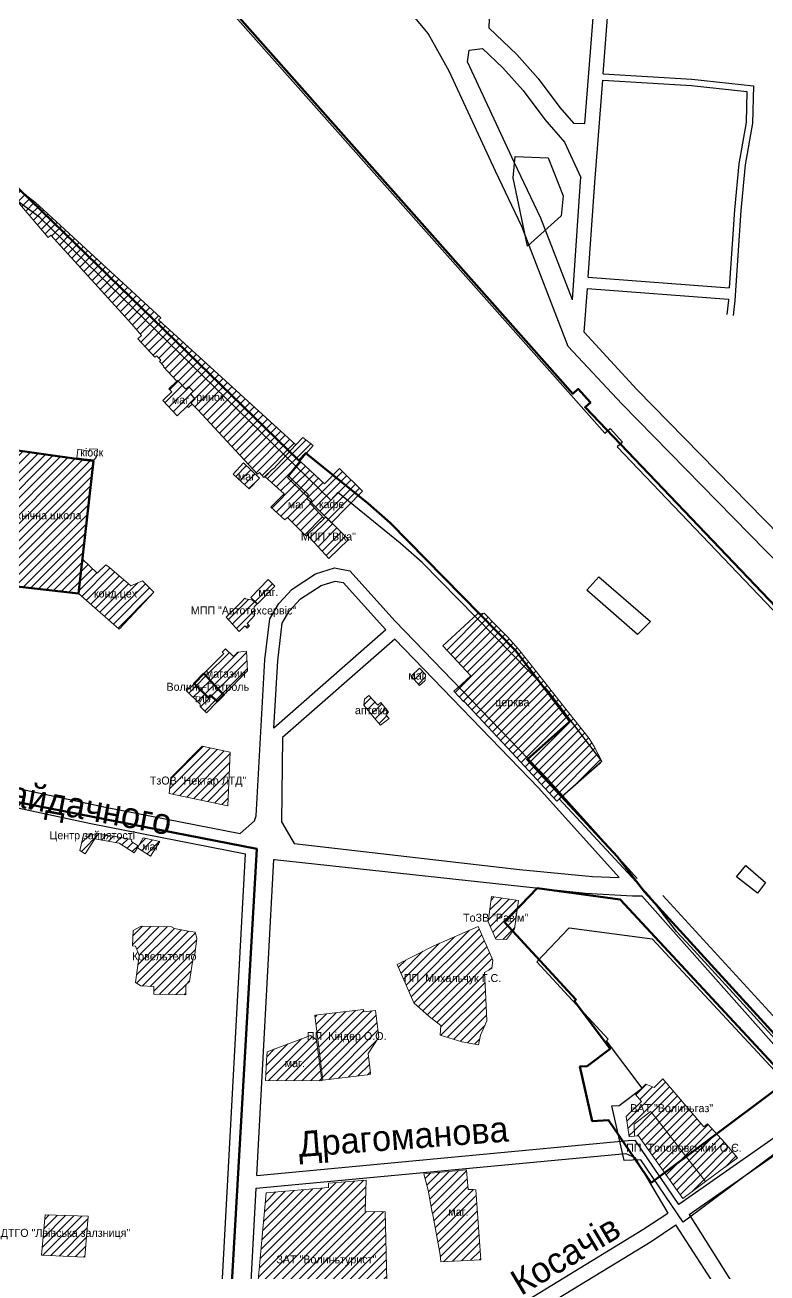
# Model space of a CAD drawing. Header units: millimetres. Extents: x 1378883 to 1389513, y 5662980 to 5673292.
# Drawn here: x 1384548 to 1385012, y 5667813 to 5668592 of the extents above; entities that cross this region are included whole.
import ezdxf
from ezdxf.enums import TextEntityAlignment as Align

# ---------------------------------------------------------------- set-up
doc = ezdxf.new("R2010")
doc.units = ezdxf.units.MM
doc.layers.add('_5Інше', color=252, linetype='Continuous', lineweight=25)
for name, color, linetype in [('вулиці', 7, 'Continuous'), ('ВулНазва', 7, 'Continuous'), ('КартаСкан', 252, 'Continuous'), ('район', 6, 'Continuous')]:
    doc.layers.add(name, color=color, linetype=linetype)
picture_1 = doc.add_image_def('image1.tif', size_in_pixel=(29607, 29619))
pattern_1 = [(45, (2.4066, 2.8008), (-2.6516504294, 2.6516504294), [])]

# ---------------------------------------------------------------- blocks, each defined once
blk = doc.blocks.new('ЛвЗд')
at = {"layer": '_5Інше', "color": 204, "linetype": 'Continuous'}
for points in [[(47723.211, 26396.857), (47977.079, 26107.139)], [(47624.72, 26243.919), (47513.153, 26326.874)], [(47920.638, 26266.963), (47922.009, 26280.367)], [(47922.009, 26280.367), (47942.671, 26279.36)], [(47942.671, 26279.36), (47951.894, 26255.607)], [(47929.485, 26224.367), (47920.638, 26266.963)], [(47951.894, 26255.607), (47950.462, 26243.084)], [(47805.651, 26066.481), (47624.72, 26243.919)], [(47929.485, 26224.367), (47950.462, 26243.084)], [(47977.079, 26107.139), (47980.455, 26110.157)], [(47980.455, 26110.157), (47988.05, 26101.638)], [(47988.05, 26101.638), (47984.657, 26098.665)], [(47984.657, 26098.665), (48103.333, 25973.135)], [(47810.065, 26071.1), (47805.651, 26066.481)], [(47848.732, 26039.341), (47810.065, 26071.1)], [(47862.416, 26027.223), (47848.732, 26039.341)], [(47940.318, 25947.027), (47862.416, 26027.223)], [(47965.281, 26009.154), (47972.731, 26017.561)], [(47972.731, 26017.561), (48004.843, 25989.514)], [(47996.712, 25981.399), (47965.281, 26009.154)], [(48004.843, 25989.514), (47996.712, 25981.399)], [(47974.058, 25902.431), (47940.318, 25947.027)], [(47947.158, 25878.927), (47974.058, 25902.431)], [(48003.117, 25818.085), (47947.158, 25878.927)], [(48057.653, 25829.754), (48063.573, 25836.742)], [(48063.573, 25836.742), (48075.79, 25825.909)], [(48070.837, 25819.377), (48057.653, 25829.754)], [(48075.79, 25825.909), (48070.837, 25819.377)], [(48020.106, 25795.81), (48003.117, 25818.085)], [(47932.523, 25777.357), (47952.968, 25798.506)], [(47952.968, 25798.506), (48004.867, 25791.225)], [(48028.653, 25786.214), (48020.106, 25795.81)], [(48004.867, 25791.225), (48105.291, 25681.834)], [(48144.53, 25658.031), (48028.653, 25786.214)], [(47976.808, 25728.749), (47932.523, 25777.357)], [(47975.865, 25727.78), (47976.808, 25728.749)], [(47998, 25698), (47975.865, 25727.78)], [(47983.539, 25687.267), (47998, 25698)], [(47979.021, 25687.082), (47983.539, 25687.267)], [(47986.524, 25652.809), (47979.021, 25687.082)], [(48101.48, 25671.97), (48023.101, 25614.147)], [(47996.795, 25653.33), (47986.524, 25652.809)], [(48023.101, 25614.147), (47996.795, 25653.33)]]:
    blk.add_lwpolyline(points, dxfattribs=at)

msp = doc.modelspace()

# ---------------------------------------------------------------- hatches: boundary and pattern name
at = {"layer": 'вулиці', "lineweight": -2}
h = msp.add_hatch(dxfattribs=at)
h.set_pattern_fill('ANSI31', color=2, scale=30, style=0)
h.set_pattern_definition(pattern_1)
h.paths.add_polyline_path([(1384679.89, 5668326.5), (1384685.66, 5668320.09), (1384693.54, 5668311.56), (1384694.8, 5668312.7), (1384697.59, 5668309.64), (1384703.24, 5668314.92), (1384703.44, 5668314.75), (1384717.62, 5668329.95), (1384631.81, 5668408.01), (1384633.28, 5668409.29), (1384554.93, 5668481.41), (1384482.35, 5668536.86), (1384477.34, 5668528.95), (1384472.08, 5668520.12), (1384465, 5668524.34), (1384461.18, 5668518.92), (1384508.6, 5668486.75), (1384513.3, 5668483.77), (1384515.86, 5668482), (1384520.19, 5668487.95), (1384522.35, 5668485.23), (1384529.61, 5668492.67), (1384535.2, 5668487.12), (1384535.91, 5668487.69), (1384538.39, 5668484.83), (1384539.28, 5668485.57), (1384541.83, 5668482.53), (1384542.62, 5668483.2), (1384562.79, 5668459.46), (1384564.46, 5668460.88), (1384615.17, 5668405.23), (1384621.01, 5668398.3), (1384619.17, 5668396.62), (1384618.77, 5668396.27), (1384629.38, 5668384.68), (1384630.43, 5668385.65), (1384633.14, 5668382.78), (1384632.35, 5668382.05), (1384635.15, 5668379.08), (1384634.8, 5668378.75), (1384643.11, 5668369.67), (1384643.69, 5668370.22), (1384648.84, 5668364.77), (1384650.65, 5668366.47), (1384653.44, 5668363.37), (1384651.68, 5668361.72), (1384654.57, 5668358.64), (1384652.05, 5668356.27), (1384652.82, 5668355.47), (1384656.24, 5668351.73)])
h = msp.add_hatch(dxfattribs=at)
h.set_pattern_fill('ANSI31', color=2, scale=30, style=0)
h.set_pattern_definition(pattern_1)
h.paths.add_polyline_path([(1384640.1, 5668362.99), (1384635.45, 5668358.61), (1384634.36, 5668357.58), (1384643.31, 5668348.05), (1384649.65, 5668354.02), (1384650.41, 5668353.2), (1384651.17, 5668353.98), (1384652.77, 5668355.43), (1384652.01, 5668356.24), (1384654.52, 5668358.6), (1384651.63, 5668361.68), (1384653.4, 5668363.34), (1384650.61, 5668366.43), (1384648.8, 5668364.72), (1384643.65, 5668370.18), (1384642.72, 5668369.31), (1384638.19, 5668365.04)])
h.paths.add_polyline_path([(1384638.37, 5668355.49), (1384652.53, 5668355.49), (1384652.53, 5668360.49), (1384638.37, 5668360.49)], flags=24)
h = msp.add_hatch(dxfattribs=at)
h.set_pattern_fill('ANSI31', color=5, scale=30, style=0)
h.set_pattern_definition(pattern_1)
h.paths.add_polyline_path([(1384503.79, 5668332.07), (1384500.9, 5668317.93), (1384497.42, 5668290.55), (1384493.98, 5668265.63), (1384492.52, 5668253.35), (1384516.2, 5668250.39), (1384515.56, 5668244.68), (1384580.05, 5668237.37), (1384581.95, 5668239.16), (1384584.76, 5668264), (1384584.77, 5668263.99), (1384591.09, 5668319.79)])
h.paths.add_polyline_path([(1384479.67, 5668282.27), (1384602.17, 5668282.27), (1384602.17, 5668289.77), (1384479.67, 5668289.77)], flags=9)
h.paths.add_polyline_path([(1384487.12, 5668190.73), (1384509.69, 5668349.13), (1384485.93, 5668352.51), (1384463.36, 5668194.11)], flags=9)
h = msp.add_hatch(dxfattribs=at)
h.set_pattern_fill('ANSI31', color=2, scale=30, style=0)
h.set_pattern_definition(pattern_1)
h.paths.add_polyline_path([(1384715.21, 5668306.63), (1384712.43, 5668309.49), (1384713.2, 5668310.43), (1384712.72, 5668310.92), (1384717.55, 5668316.79), (1384711.14, 5668323), (1384703.44, 5668314.75), (1384703.24, 5668314.92), (1384698.29, 5668309.93), (1384710.2, 5668299.33), (1384701.99, 5668290.98), (1384710.6, 5668283.08), (1384712.43, 5668284.61), (1384723.86, 5668273.06), (1384724.57, 5668273.76), (1384735.27, 5668283.93), (1384727.42, 5668292.49), (1384726.28, 5668293.83), (1384726.7, 5668294.25), (1384724.38, 5668296.55), (1384725.09, 5668297.24)])
h.paths.add_polyline_path([(1384720.91, 5668320.87), (1384722.86, 5668323.07), (1384728.44, 5668329.55), (1384721.83, 5668334.46), (1384717.62, 5668329.95), (1384711.14, 5668323), (1384717.55, 5668316.79)])
h.paths.add_polyline_path([(1384710.8, 5668290.19), (1384724.97, 5668290.19), (1384724.97, 5668295.19), (1384710.8, 5668295.19)], flags=24)
h.paths.add_polyline_path([(1384714.58, 5668269.05), (1384761.25, 5668269.05), (1384761.25, 5668276.55), (1384714.58, 5668276.55)], flags=9)
h = msp.add_hatch(dxfattribs=at)
h.set_pattern_fill('ANSI31', color=2, scale=30, style=0)
h.set_pattern_definition(pattern_1)
h.paths.add_polyline_path([(1384678.49, 5668311.62), (1384688.37, 5668302.48), (1384694.75, 5668309.16), (1384684.82, 5668318.81)])
h.paths.add_polyline_path([(1384679.63, 5668307.67), (1384693.8, 5668307.67), (1384693.8, 5668312.67), (1384679.63, 5668312.67)], flags=25)
h = msp.add_hatch(dxfattribs=at)
h.set_pattern_fill('ANSI31', color=2, scale=30, style=0)
h.set_pattern_definition(pattern_1)
h.paths.add_polyline_path([(1384718.05, 5668316.31), (1384712.43, 5668309.49), (1384715.21, 5668306.63), (1384725.09, 5668297.24), (1384724.38, 5668296.55), (1384727.27, 5668293.68), (1384739.92, 5668281.3), (1384751.97, 5668293.6), (1384743.9, 5668300.15), (1384739.51, 5668295.51)])
h.paths.add_polyline_path([(1384743.9, 5668300.15), (1384751.97, 5668293.6), (1384759.29, 5668301.07), (1384744.82, 5668315.24), (1384735.44, 5668305.66), (1384720.62, 5668319.44), (1384718.05, 5668316.31), (1384739.51, 5668295.51)])
h.paths.add_polyline_path([(1384729.91, 5668289.82), (1384749.91, 5668289.82), (1384749.91, 5668294.82), (1384729.91, 5668294.82)], flags=25)
h = msp.add_hatch(dxfattribs=at)
h.set_pattern_fill('ANSI31', color=2, scale=30, style=0)
h.set_pattern_definition(pattern_1)
h.paths.add_polyline_path([(1384724.57, 5668273.76), (1384738.11, 5668259.04), (1384750.56, 5668270.88), (1384739.99, 5668281.37), (1384739.92, 5668281.3), (1384736.27, 5668284.88)])
h.paths.add_polyline_path([(1384714.58, 5668269.05), (1384761.25, 5668269.05), (1384761.25, 5668276.55), (1384714.58, 5668276.55)], flags=9)
h = msp.add_hatch(dxfattribs=at)
h.set_pattern_fill('ANSI31', color=2, scale=30, style=0)
h.set_pattern_definition(pattern_1)
h.paths.add_polyline_path([(1384628.85, 5668238), (1384621.7, 5668244.97), (1384614.39, 5668242), (1384601.16, 5668253.44), (1384598.78, 5668254.97), (1384593.34, 5668249.86), (1384584.15, 5668258.63), (1384581.73, 5668237.18), (1384607.14, 5668214.93), (1384610.46, 5668218.45)])
h.paths.add_polyline_path([(1384586.32, 5668233.26), (1384623.4, 5668233.26), (1384623.4, 5668239.51), (1384586.32, 5668239.51)], flags=24)
h = msp.add_hatch(dxfattribs=at)
h.set_pattern_fill('ANSI31', color=2, scale=30, style=0)
h.set_pattern_definition(pattern_1)
h.paths.add_polyline_path([(1384689.44, 5668234.72), (1384693.64, 5668230.63), (1384704.45, 5668241.74), (1384700.26, 5668245.83)])
h.paths.add_polyline_path([(1384692.47, 5668235.5), (1384708.3, 5668235.5), (1384708.3, 5668240.5), (1384692.47, 5668240.5)], flags=9)
h = msp.add_hatch(dxfattribs=at)
h.set_pattern_fill('ANSI31', color=2, scale=30, style=0)
h.set_pattern_definition(pattern_1)
h.paths.add_polyline_path([(1384683.71, 5668232.18), (1384674.04, 5668222.43), (1384682.15, 5668213.35), (1384685.68, 5668216.92), (1384687.11, 5668215.52), (1384688.51, 5668216.94), (1384687.09, 5668218.35), (1384691.81, 5668223.33), (1384691.5, 5668228.81), (1384693.32, 5668230.63), (1384690.15, 5668233.09), (1384686.12, 5668233.71), (1384685.64, 5668234.19)])
h.paths.add_polyline_path([(1384638.98, 5668222.14), (1384730.65, 5668222.14), (1384730.65, 5668229.64), (1384638.98, 5668229.64)], flags=9)
h = msp.add_hatch(dxfattribs=at)
h.set_pattern_fill('ANSI31', color=5, scale=30, style=0)
h.set_pattern_definition([(45, (7.278, -20.621), (-2.6516504294, 2.6516504294), [])])
h.paths.add_polyline_path([(1384819.99, 5668214.22), (1384809.41, 5668204.53), (1384827.01, 5668185.67), (1384818.69, 5668178.04), (1384818.52, 5668178.22), (1384816.35, 5668176.19), (1384822.6, 5668169.54), (1384822.76, 5668169.69), (1384855.45, 5668134.61), (1384880.74, 5668107.33), (1384901.17, 5668125.45), (1384879.75, 5668153.43)])
h.paths.add_polyline_path([(1384856.64, 5668202.31), (1384849.78, 5668210.01), (1384842.47, 5668217.42), (1384835.17, 5668224.82), (1384831.07, 5668224.38), (1384819.99, 5668214.22), (1384879.75, 5668153.43), (1384901.17, 5668125.45), (1384907.46, 5668131.04), (1384908.88, 5668132.45), (1384903.9, 5668141.64), (1384900.79, 5668146.57), (1384882.63, 5668169.74), (1384867.03, 5668189.2)])
h.paths.add_polyline_path([(1384840.96, 5668164.73), (1384864.72, 5668164.73), (1384864.72, 5668172.21), (1384840.96, 5668172.21)], flags=25)
h = msp.add_hatch(dxfattribs=at)
h.set_pattern_fill('ANSI31', color=2, scale=30, style=0)
h.set_pattern_definition(pattern_1)
h.paths.add_polyline_path([(1384678.58, 5668197.7), (1384673.58, 5668202.62), (1384671.54, 5668200.55), (1384672.47, 5668199.64), (1384660.08, 5668187.06), (1384669.29, 5668177.11), (1384672.59, 5668173.88), (1384687.32, 5668188.85), (1384686.83, 5668201.09), (1384681.38, 5668200.55)])
h.paths.add_polyline_path([(1384656.69, 5668184.55), (1384690.85, 5668184.55), (1384690.85, 5668189.55), (1384656.69, 5668189.55)], flags=9)
h.paths.add_polyline_path([(1384627.98, 5668174.36), (1384697.14, 5668174.36), (1384697.14, 5668181.86), (1384627.98, 5668181.86)], flags=9)
h = msp.add_hatch(dxfattribs=at)
h.set_pattern_fill('ANSI31', color=2, scale=30, style=0)
h.set_pattern_definition(pattern_1)
h.paths.add_polyline_path([(1384798.32, 5668182.84), (1384798.55, 5668186.49), (1384794.94, 5668190.41), (1384789.55, 5668185.45), (1384794.86, 5668179.74)])
h.paths.add_polyline_path([(1384786.19, 5668183.32), (1384800.36, 5668183.32), (1384800.36, 5668188.32), (1384786.19, 5668188.32)], flags=9)
h = msp.add_hatch(dxfattribs=at)
h.set_pattern_fill('ANSI31', color=5, scale=50, style=0)
h.set_pattern_definition([(45, (2.4066, 2.801), (-4.4194173824, 4.4194173824), [])])
h.paths.add_polyline_path([(1384475.62, 5668132.34), (1384520.14, 5668125.5), (1384533.87, 5668177.36), (1384481.75, 5668186.56)])
h.paths.add_polyline_path([(1384466, 5668152.16), (1384559.34, 5668152.16), (1384559.34, 5668159.66), (1384466, 5668159.66)], flags=9)
h.paths.add_polyline_path([(1384465.8, 5668159.63), (1384559.55, 5668159.63), (1384559.55, 5668168.38), (1384465.8, 5668168.38)], flags=9)
h = msp.add_hatch(dxfattribs=at)
h.set_pattern_fill('ANSI31', color=2, scale=30, style=0)
h.set_pattern_definition(pattern_1)
h.paths.add_polyline_path([(1384660.08, 5668187.06), (1384654.31, 5668181.2), (1384653.97, 5668180.86), (1384662.85, 5668172.12), (1384664.32, 5668173.62), (1384668.39, 5668169.62), (1384672.59, 5668173.88), (1384669.29, 5668177.11)])
h.paths.add_polyline_path([(1384627.98, 5668174.36), (1384697.14, 5668174.36), (1384697.14, 5668181.86), (1384627.98, 5668181.86)], flags=9)
h.paths.add_polyline_path([(1384651.58, 5668168.38), (1384666.58, 5668168.38), (1384666.58, 5668173.38), (1384651.58, 5668173.38)], flags=9)
h = msp.add_hatch(dxfattribs=at)
h.set_pattern_fill('ANSI31', color=2, scale=30, style=0)
h.set_pattern_definition(pattern_1)
h.paths.add_polyline_path([(1384662.88, 5668171.97), (1384654, 5668180.71), (1384650.7, 5668177.36), (1384649.78, 5668178.28), (1384648.94, 5668177.43), (1384649.53, 5668176.87), (1384649.12, 5668176.45), (1384657.72, 5668168), (1384657.78, 5668166.52), (1384661.69, 5668162.63), (1384668.42, 5668169.47), (1384664.35, 5668173.47)])
h.paths.add_polyline_path([(1384651.58, 5668168.38), (1384666.58, 5668168.38), (1384666.58, 5668173.38), (1384651.58, 5668173.38)], flags=25)
h = msp.add_hatch(dxfattribs=at)
h.set_pattern_fill('ANSI31', color=2, scale=30, style=0)
h.set_pattern_definition(pattern_1)
h.paths.add_polyline_path([(1384763.18, 5668173.39), (1384760.54, 5668171.12), (1384760.02, 5668167.37), (1384767.52, 5668158.22), (1384770.5, 5668154.81), (1384775.81, 5668159.03), (1384773.8, 5668161.27), (1384775.49, 5668162.96), (1384770.69, 5668169.05), (1384768.77, 5668167.42)])
h.paths.add_polyline_path([(1384749.86, 5668161.72), (1384779.86, 5668161.72), (1384779.86, 5668166.72), (1384749.86, 5668166.72)], flags=9)
h = msp.add_hatch(dxfattribs=at)
h.set_pattern_fill('ANSI31', color=2, scale=30, style=0)
h.set_pattern_definition(pattern_1)
h.paths.add_polyline_path([(1384674.99, 5668104.59), (1384676.6, 5668137.97), (1384658.93, 5668141.69), (1384639.39, 5668121.98), (1384638.38, 5668112.28)])
h.paths.add_polyline_path([(1384613.75, 5668115.19), (1384699.17, 5668115.19), (1384699.17, 5668123.94), (1384613.75, 5668123.94)], flags=9)
h = msp.add_hatch(dxfattribs=at)
h.set_pattern_fill('ANSI31', color=5, scale=30, style=0)
h.set_pattern_definition(pattern_1)
h.paths.add_polyline_path([(1384582.57, 5668076.62), (1384585.93, 5668074.45), (1384592.01, 5668083.86), (1384607.19, 5668081.19), (1384616.51, 5668075.16), (1384619.23, 5668079.36), (1384614.86, 5668082.18), (1384615.1, 5668083.46), (1384592.95, 5668087.45), (1384592.72, 5668086.17), (1384585, 5668087.25)])
h.paths.add_polyline_path([(1384549.7, 5668081.17), (1384630.95, 5668081.17), (1384630.95, 5668089.92), (1384549.7, 5668089.92)], flags=9)
h = msp.add_hatch(dxfattribs=at)
h.set_pattern_fill('ANSI31', color=2, scale=30, style=0)
h.set_pattern_definition(pattern_1)
h.paths.add_polyline_path([(1384622.08, 5668084.52), (1384619.23, 5668079.36), (1384618.57, 5668078.33), (1384626.81, 5668073.12), (1384632.66, 5668082.27)])
h.paths.add_polyline_path([(1384619.81, 5668076.58), (1384633.97, 5668076.58), (1384633.97, 5668081.58), (1384619.81, 5668081.58)], flags=9)
h = msp.add_hatch(dxfattribs=at)
h.set_pattern_fill('ANSI31', color=2, scale=30, style=0)
h.set_pattern_definition(pattern_1)
h.paths.add_polyline_path([(1384837.79, 5668032.05), (1384842.6, 5668021.28), (1384849.13, 5668020.99), (1384854.24, 5668027.75), (1384856.72, 5668045.44), (1384839.93, 5668047.83)])
h.paths.add_polyline_path([(1384814.1, 5668031), (1384870.77, 5668031), (1384870.77, 5668038.5), (1384814.1, 5668038.5)], flags=9)
h = msp.add_hatch(dxfattribs=at)
h.set_pattern_fill('ANSI31', color=204, scale=30, style=0)
h.set_pattern_definition(pattern_1)
h.paths.add_polyline_path([(1384620.8, 5668029.31), (1384615.93, 5668026.65), (1384615.5, 5668017.11), (1384617.42, 5668016.93), (1384619.66, 5668011), (1384617.43, 5667994.07), (1384620.78, 5667991.99), (1384628.91, 5667991.61), (1384628.79, 5667986.91), (1384648.88, 5667986.42), (1384648.81, 5667992.78), (1384651.16, 5667994.8), (1384653.4, 5668009.69), (1384654.53, 5668011.73), (1384655.73, 5668021.93), (1384654.69, 5668025.68), (1384649.23, 5668026.42), (1384641.76, 5668027.93), (1384639.86, 5668029)])
h.paths.add_polyline_path([(1384607.8, 5668006.74), (1384662.8, 5668006.74), (1384662.8, 5668014.24), (1384607.8, 5668014.24)], flags=9)
h = msp.add_hatch(dxfattribs=at)
h.set_pattern_fill('ANSI31', color=2, scale=30, style=0)
h.set_pattern_definition(pattern_1)
h.paths.add_polyline_path([(1384835.55, 5668000.45), (1384840.14, 5668002.82), (1384840.57, 5668008.17), (1384831.41, 5668029.17), (1384803.9, 5668017.16), (1384780.98, 5668005.48), (1384784.52, 5667997.21), (1384791.29, 5667981.41), (1384800.82, 5667972.89), (1384808.07, 5667967.26), (1384807.73, 5667961.36), (1384821.4, 5667957.18), (1384831.72, 5667955.24), (1384833.06, 5667961.32), (1384836.92, 5667970.14), (1384836.28, 5667984.23)])
h.paths.add_polyline_path([(1384774.24, 5667992.47), (1384856.74, 5667992.47), (1384856.74, 5667999.97), (1384774.24, 5667999.97)], flags=9)
h = msp.add_hatch(dxfattribs=at)
h.set_pattern_fill('ANSI31', color=2, scale=30, style=0)
h.set_pattern_definition(pattern_1)
h.paths.add_polyline_path([(1384729.41, 5667973.68), (1384734.34, 5667933.12), (1384763.92, 5667936.76), (1384764.23, 5667937.6), (1384762.68, 5667949.84), (1384769.42, 5667960.01), (1384767.27, 5667976.73), (1384760.08, 5667975.89), (1384759.91, 5667977.34)])
h.paths.add_polyline_path([(1384715, 5667955.74), (1384783.75, 5667955.74), (1384783.75, 5667964.49), (1384715, 5667964.49)], flags=9)
h = msp.add_hatch(dxfattribs=at)
h.set_pattern_fill('ANSI31', color=2, scale=30, style=0)
h.set_pattern_definition(pattern_1)
h.paths.add_polyline_path([(1384733.77, 5667932.82), (1384730.53, 5667958.31), (1384726.66, 5667960.98), (1384699.54, 5667950.96), (1384699.25, 5667945.37), (1384698.58, 5667933.04)])
h.paths.add_polyline_path([(1384709.01, 5667941.26), (1384724.85, 5667941.26), (1384724.85, 5667946.26), (1384709.01, 5667946.26)], flags=24)
h = msp.add_hatch(dxfattribs=at)
h.set_pattern_fill('ANSI31', color=164, scale=30, style=0)
h.set_pattern_definition(pattern_1)
h.paths.add_polyline_path([(1384946.95, 5667933.94), (1384941.41, 5667928.62), (1384936.36, 5667930.77), (1384933.89, 5667928.34), (1384934.02, 5667928.16), (1384932.73, 5667927.2), (1384929.78, 5667924.29), (1384933.63, 5667919.91), (1384923.91, 5667910.47), (1384925.79, 5667897.72), (1384929.3, 5667898.13), (1384928.99, 5667905.77), (1384939.25, 5667913.5), (1384941.96, 5667910.42), (1384973.66, 5667869.93), (1384993.49, 5667884.63), (1384985.74, 5667893.93), (1384974.77, 5667905.96), (1384972.53, 5667904.01)])
h.paths.add_polyline_path([(1384917.02, 5667911.91), (1384987.86, 5667911.91), (1384987.86, 5667919.41), (1384917.02, 5667919.41)], flags=9)
h.paths.add_polyline_path([(1384911.38, 5667886.65), (1385008.88, 5667886.65), (1385008.88, 5667894.15), (1384911.38, 5667894.15)], flags=9)
h = msp.add_hatch(dxfattribs=at)
h.set_pattern_fill('ANSI31', color=2, scale=30, style=0)
h.set_pattern_definition(pattern_1)
h.paths.add_polyline_path([(1384959.33, 5667859.31), (1384973.66, 5667869.93), (1384941.96, 5667910.42), (1384939.25, 5667913.5), (1384928.99, 5667905.77), (1384929.3, 5667898.14), (1384931.77, 5667898.4)])
h.paths.add_polyline_path([(1384911.38, 5667886.65), (1385008.88, 5667886.65), (1385008.88, 5667894.15), (1384911.38, 5667894.15)], flags=9)
h = msp.add_hatch(dxfattribs=at)
h.set_pattern_fill('ANSI31', color=2, scale=30, style=0)
h.set_pattern_definition(pattern_1)
h.paths.add_polyline_path([(1384825.18, 5667864.87), (1384824.99, 5667867.22), (1384824.79, 5667869.56), (1384824.18, 5667877.24), (1384797.65, 5667874.7), (1384800.33, 5667864.39), (1384802.85, 5667850.56), (1384802.88, 5667850.4), (1384807.69, 5667824.01), (1384808.22, 5667819.61), (1384833.09, 5667821.04), (1384829.96, 5667864.74), (1384828.24, 5667864.92)])
h.paths.add_polyline_path([(1384811.27, 5667848.4), (1384827.11, 5667848.4), (1384827.11, 5667853.4), (1384811.27, 5667853.4)], flags=24)
h = msp.add_hatch(dxfattribs=at)
h.set_pattern_fill('ANSI31', color=2, scale=30, style=0)
h.set_pattern_definition(pattern_1)
h.paths.add_polyline_path([(1384773.98, 5667825.2), (1384773.44, 5667850.99), (1384760.87, 5667851.19), (1384761.52, 5667870.75), (1384738, 5667868.9), (1384738.07, 5667866.04), (1384699.09, 5667862.84), (1384695.65, 5667825.2)])
h.paths.add_polyline_path([(1384695.65, 5667825.2), (1384690.57, 5667769.57), (1384718.7, 5667767.27), (1384719.86, 5667767.24), (1384728.74, 5667767.13), (1384764.09, 5667767.72), (1384767.75, 5667804.43), (1384774.34, 5667808.1), (1384773.98, 5667825.2)])
h.paths.add_polyline_path([(1384701.97, 5667815.57), (1384771.31, 5667815.57), (1384771.31, 5667825.46), (1384701.97, 5667825.46)], flags=9)
h = msp.add_hatch(dxfattribs=at)
h.set_pattern_fill('ANSI31', color=12, scale=30, style=0)
h.set_pattern_definition(pattern_1)
h.paths.add_polyline_path([(1384587.87, 5667848.15), (1384560.9, 5667849.08), (1384558.76, 5667825.2), (1384585.84, 5667825.2)])
h.paths.add_polyline_path([(1384585.84, 5667825.2), (1384558.76, 5667825.2), (1384558.64, 5667823.83), (1384585.61, 5667822.58)])
h.paths.add_polyline_path([(1384529.74, 5667832.31), (1384617.45, 5667832.31), (1384617.45, 5667842.11), (1384529.74, 5667842.11)], flags=9)

# ---------------------------------------------------------------- linework, layer by layer
at = {"layer": 'вулиці', "color": 7}
for points in [[(1385117.66, 5668170.14), (1385119.44, 5668179.84), (1385115.81, 5668191.14), (1385084.93, 5668207.59), (1385044.55, 5668231.07), (1385011.11, 5668263.88), (1384921.24, 5668355.63), (1384887.8, 5668391.45), (1384858.83, 5668466.34), (1384842.26, 5668500.97), (1384813.31, 5668563.37), (1384800.19, 5668586.95), (1384775.5, 5668616.92), (1384734.68, 5668652.27), (1384684.33, 5668683.73), (1384605.37, 5668730.3), (1384514.68, 5668786.6), (1384454.01, 5668836.16), (1384394.05, 5668890.01), (1384320.98, 5668957.17), (1384214.47, 5669057.11), (1384023.9, 5669233.79), (1383744.64, 5669501.49)], [(1384838.41, 5668590.16), (1384839.48, 5668620.57), (1384844.87, 5668692.42), (1384852.45, 5668790.19)], [(1384898.25, 5668530.64), (1384906.61, 5668638.99), (1384915.95, 5668759.62), (1384917.94, 5668788.42)], [(1384909.67, 5668561.68), (1384914.89, 5668629.32)], [(1384838.41, 5668590.16), (1384855.59, 5668573.77), (1384868.97, 5668558.8), (1384882.56, 5668540.62), (1384891.02, 5668530.88), (1384898.25, 5668530.64)], [(1384824.9, 5668569.27), (1384825.92, 5668576.45), (1384834.3, 5668577.49), (1384846.96, 5668565.41), (1384859.67, 5668551.2), (1384873.21, 5668533.08), (1384885.4, 5668519.06), (1384895.65, 5668497)], [(1384890.5, 5668420.49), (1384870.77, 5668471.5), (1384854.02, 5668506.52), (1384824.9, 5668569.27)], [(1384900.23, 5668434.63), (1384904.44, 5668493.84), (1384909.36, 5668557.69)], [(1384909.36, 5668557.69), (1384964.73, 5668554.34), (1384999.5, 5668550.61), (1384998.99, 5668531.32), (1384994.48, 5668505.46), (1384991.61, 5668476.73), (1384988.43, 5668427.94)], [(1384909.67, 5668561.68), (1384965.06, 5668558.33), (1385003.6, 5668554.2), (1385002.98, 5668530.92), (1384998.44, 5668504.92), (1384995.6, 5668476.4), (1384991.93, 5668420.05), (1384990.86, 5668410.8)], [(1384890.5, 5668420.49), (1384895.46, 5668494.48), (1384895.65, 5668497)], [(1384900.23, 5668434.63), (1384988.43, 5668427.94)], [(1384897.81, 5668400.41), (1384899.74, 5668427.65)], [(1384899.74, 5668427.65), (1384987.98, 5668420.95)], [(1384987.98, 5668420.95), (1384987.94, 5668420.41), (1384986.88, 5668411.27)], [(1385051.01, 5668242.95), (1385020.3, 5668273.07), (1384930.64, 5668364.61), (1384897.81, 5668400.41)], [(1384682.77, 5668087.18), (1384691.69, 5668095.07), (1384692.78, 5668098.18), (1384698.27, 5668195.79), (1384701.38, 5668221.24), (1384706.88, 5668230.85), (1384715.33, 5668239.88), (1384729.86, 5668249.5), (1384741.69, 5668253.14), (1384751.31, 5668251.22), (1384779.61, 5668219.93), (1384875.02, 5668121.2), (1384930.81, 5668059.16)], [(1384703.88, 5668153.11), (1384706.24, 5668195.08), (1384709.12, 5668218.67), (1384713.36, 5668226.07), (1384720.53, 5668233.73), (1384733.32, 5668242.19), (1384742.11, 5668244.9), (1384747.15, 5668243.89), (1384773.77, 5668214.46)], [(1384773.77, 5668214.46), (1384703.88, 5668153.11)], [(1384779.33, 5668208.7), (1384709.16, 5668147.1)], [(1384779.33, 5668208.7), (1384869.17, 5668115.74), (1384919.58, 5668059.68)], [(1384709.16, 5668147.1), (1384708.53, 5668094.6), (1384716.43, 5668081.08)], [(1384472.13, 5668127.42), (1384540.27, 5668116.16), (1384598.55, 5668103.65), (1384682.77, 5668087.18)], [(1384466.86, 5668117.24), (1384532, 5668105.72), (1384589.39, 5668093.53), (1384686.02, 5668074.52)], [(1384716.43, 5668081.08), (1384857.26, 5668064.69), (1384902.99, 5668060.45), (1384919.58, 5668059.68)], [(1384669.43, 5667767.15), (1384686.02, 5668074.52)], [(1384693.21, 5667873.73), (1384703.85, 5668071.02)], [(1384703.85, 5668071.02), (1384704.14, 5668070.96), (1384884.77, 5668051.41), (1384898.51, 5668049.92), (1384927.86, 5668048.39), (1384933.77, 5668048.2)], [(1384933.77, 5668048.2), (1385042.79, 5667925.74)], [(1384946.96, 5668048.59), (1385052.28, 5667933.54)], [(1384956.79, 5667855.57), (1384957, 5667855.74), (1385038.04, 5667912.27), (1385042.79, 5667925.74)], [(1384963.34, 5667849.19), (1385045.56, 5667906.55), (1385055.98, 5667909.62)], [(1384693.21, 5667873.73), (1384925.24, 5667895.58), (1384929.49, 5667895.71)], [(1384929.49, 5667895.71), (1384956.79, 5667855.57)], [(1384692.77, 5667865.66), (1384923.85, 5667887.42), (1384929.43, 5667884.85), (1384950.07, 5667850.13)], [(1384632.95, 5667456.66), (1384657.47, 5667502.83), (1384664.12, 5667525.65), (1384686.68, 5667752.82), (1384692.77, 5667865.66)], [(1384687.5, 5667767.97), (1384719.86, 5667767.24), (1384785.09, 5667766.38), (1384801.5, 5667766.96), (1384816.73, 5667769.45), (1384863.66, 5667796.57), (1384934.45, 5667839.94), (1384950.07, 5667850.13)], [(1384963.34, 5667849.19), (1384991.63, 5667804.39), (1385041.51, 5667738.34), (1385062.77, 5667714.92), (1385057.14, 5667705.71), (1385128.86, 5667625.93), (1385143.61, 5667622.94), (1385186.55, 5667581.13)], [(1384687.02, 5667759.14), (1384719.38, 5667758.25), (1384785.19, 5667757.38), (1384802.39, 5667757.99), (1384819.81, 5667760.84), (1384868.26, 5667788.84), (1384939.54, 5667832.5), (1384955.11, 5667842.86)], [(1385043.66, 5667708.46), (1385041.97, 5667710.6), (1385026.2, 5667738.49), (1385006.37, 5667764.55), (1384977.12, 5667808.59), (1384955.11, 5667842.86)]]:
    msp.add_lwpolyline(points, dxfattribs=at)
at = {"layer": 'ВулНазва', "color": 7, "lineweight": 9}
msp.add_lwpolyline([(1384482.35, 5668536.86), (1384554.93, 5668481.41), (1384633.28, 5668409.29), (1384631.81, 5668408.01), (1384717.62, 5668329.95), (1384703.44, 5668314.75), (1384703.24, 5668314.92), (1384697.59, 5668309.64), (1384694.8, 5668312.7), (1384693.54, 5668311.56), (1384685.66, 5668320.09), (1384679.89, 5668326.5), (1384656.24, 5668351.73), (1384652.82, 5668355.47), (1384652.05, 5668356.27), (1384654.57, 5668358.64), (1384651.68, 5668361.72), (1384653.44, 5668363.37), (1384650.65, 5668366.46), (1384648.85, 5668364.76), (1384643.7, 5668370.22), (1384643.11, 5668369.66), (1384634.8, 5668378.75), (1384635.15, 5668379.08), (1384632.35, 5668382.05), (1384633.14, 5668382.78), (1384630.43, 5668385.65), (1384629.38, 5668384.68), (1384618.77, 5668396.27), (1384619.17, 5668396.62), (1384621.01, 5668398.3), (1384615.17, 5668405.23), (1384564.46, 5668460.88), (1384564.46, 5668460.88), (1384562.79, 5668459.46), (1384542.62, 5668483.2)], dxfattribs=at)
for points in [[(1384634.36, 5668357.58), (1384635.45, 5668358.61), (1384640.1, 5668362.99), (1384638.19, 5668365.04), (1384642.72, 5668369.31), (1384643.65, 5668370.18), (1384648.8, 5668364.72), (1384650.61, 5668366.43), (1384653.4, 5668363.34), (1384651.63, 5668361.68), (1384654.52, 5668358.6), (1384652.01, 5668356.24), (1384652.77, 5668355.43), (1384651.17, 5668353.98), (1384650.41, 5668353.2), (1384649.65, 5668354.02), (1384643.31, 5668348.05), (1384634.36, 5668357.58)], [(1384701.99, 5668290.98), (1384710.2, 5668299.33), (1384698.29, 5668309.93), (1384703.24, 5668314.92), (1384703.44, 5668314.75), (1384717.62, 5668329.95), (1384721.83, 5668334.46), (1384728.44, 5668329.55), (1384722.86, 5668323.07), (1384720.91, 5668320.87), (1384712.72, 5668310.92), (1384715.5, 5668308.06), (1384725.38, 5668298.67), (1384724.67, 5668297.99), (1384727.56, 5668295.12), (1384726.28, 5668293.83), (1384727.42, 5668292.49), (1384735.27, 5668283.93), (1384724.57, 5668273.76), (1384723.86, 5668273.06), (1384712.43, 5668284.61), (1384710.6, 5668283.08), (1384701.99, 5668290.98)], [(1384593.54, 5668327.26), (1384593.02, 5668322.54), (1384591.44, 5668320.6), (1384585.05, 5668321.32), (1384580.71, 5668321.8), (1384581.09, 5668325.2), (1384581.27, 5668326.82), (1384581.31, 5668327.26), (1384588.62, 5668326.1), (1384588.9, 5668327.57), (1384593.54, 5668327.26)], [(1384684.82, 5668318.81), (1384694.75, 5668309.16), (1384688.37, 5668302.48), (1384678.49, 5668311.62), (1384684.82, 5668318.81)], [(1384720.62, 5668319.44), (1384735.44, 5668305.66), (1384744.82, 5668315.24), (1384759.29, 5668301.07), (1384739.92, 5668281.3), (1384727.27, 5668293.68), (1384724.38, 5668296.55), (1384725.09, 5668297.24), (1384715.21, 5668306.63), (1384712.43, 5668309.49), (1384720.62, 5668319.44)], [(1384736.36, 5668284.97), (1384750.56, 5668270.88), (1384738.11, 5668259.04), (1384724.57, 5668273.76), (1384736.36, 5668284.97)], [(1384584.15, 5668258.63), (1384593.34, 5668249.86), (1384598.78, 5668254.97), (1384601.16, 5668253.44), (1384614.39, 5668242), (1384621.7, 5668244.97), (1384628.85, 5668238), (1384610.46, 5668218.45), (1384607.14, 5668214.93), (1384581.73, 5668237.18), (1384584.15, 5668258.63)], [(1384689.44, 5668234.72), (1384700.26, 5668245.83), (1384704.45, 5668241.74), (1384693.64, 5668230.63), (1384689.44, 5668234.72)], [(1384674.04, 5668222.43), (1384683.71, 5668232.18), (1384685.64, 5668234.19), (1384686.12, 5668233.71), (1384690.15, 5668233.09), (1384693.32, 5668230.63), (1384691.5, 5668228.81), (1384691.81, 5668223.33), (1384687.09, 5668218.35), (1384688.51, 5668216.94), (1384687.11, 5668215.52), (1384685.68, 5668216.92), (1384682.15, 5668213.35), (1384674.04, 5668222.43)], [(1384835.17, 5668224.82), (1384842.47, 5668217.42), (1384849.78, 5668210.01), (1384856.64, 5668202.31), (1384867.03, 5668189.2), (1384882.63, 5668169.74), (1384900.79, 5668146.57), (1384903.9, 5668141.64), (1384908.88, 5668132.45), (1384907.46, 5668131.04), (1384880.74, 5668107.33), (1384855.45, 5668134.61), (1384822.76, 5668169.69), (1384822.6, 5668169.54), (1384816.35, 5668176.19), (1384818.52, 5668178.22), (1384818.69, 5668178.04), (1384827.01, 5668185.67), (1384809.41, 5668204.53), (1384831.07, 5668224.38), (1384835.17, 5668224.82)], [(1384672.59, 5668173.88), (1384669.29, 5668177.11), (1384660.08, 5668187.06), (1384672.47, 5668199.64), (1384671.54, 5668200.55), (1384673.58, 5668202.62), (1384678.58, 5668197.7), (1384681.38, 5668200.55), (1384686.83, 5668201.09), (1384687.32, 5668188.85), (1384672.59, 5668173.88)], [(1384794.86, 5668179.74), (1384789.55, 5668185.45), (1384794.94, 5668190.41), (1384798.55, 5668186.49), (1384798.32, 5668182.84), (1384794.86, 5668179.74)], [(1384649.12, 5668176.45), (1384649.53, 5668176.87), (1384648.94, 5668177.43), (1384649.78, 5668178.28), (1384650.7, 5668177.36), (1384654, 5668180.71), (1384662.88, 5668171.97), (1384664.35, 5668173.47), (1384668.42, 5668169.47), (1384661.69, 5668162.63), (1384657.78, 5668166.52), (1384657.72, 5668168), (1384649.12, 5668176.45)], [(1384763.18, 5668173.39), (1384768.77, 5668167.42), (1384770.69, 5668169.05), (1384775.49, 5668162.96), (1384773.8, 5668161.27), (1384775.81, 5668159.03), (1384770.5, 5668154.81), (1384767.52, 5668158.22), (1384760.02, 5668167.37), (1384760.54, 5668171.12), (1384763.18, 5668173.39)], [(1384676.6, 5668137.97), (1384674.99, 5668104.59), (1384638.38, 5668112.28), (1384639.39, 5668121.98), (1384658.93, 5668141.69), (1384676.6, 5668137.97)], [(1384592.95, 5668087.45), (1384615.1, 5668083.46), (1384614.86, 5668082.18), (1384619.23, 5668079.36), (1384616.51, 5668075.16), (1384607.19, 5668081.19), (1384592.01, 5668083.86), (1384585.93, 5668074.45), (1384582.57, 5668076.62), (1384585, 5668087.25), (1384592.72, 5668086.17), (1384592.95, 5668087.45)], [(1384618.57, 5668078.33), (1384619.23, 5668079.36), (1384622.08, 5668084.52), (1384632.66, 5668082.27), (1384626.81, 5668073.12), (1384618.57, 5668078.33)], [(1384856.72, 5668045.44), (1384854.24, 5668027.75), (1384849.13, 5668020.99), (1384842.6, 5668021.28), (1384837.79, 5668032.05), (1384839.93, 5668047.83), (1384856.72, 5668045.44)], [(1384639.86, 5668029), (1384641.76, 5668027.93), (1384649.23, 5668026.42), (1384654.69, 5668025.68), (1384655.73, 5668021.93), (1384654.53, 5668011.73), (1384653.4, 5668009.69), (1384651.16, 5667994.8), (1384648.81, 5667992.78), (1384648.88, 5667986.42), (1384628.79, 5667986.91), (1384628.91, 5667991.61), (1384620.78, 5667991.99), (1384617.43, 5667994.07), (1384619.66, 5668011), (1384617.42, 5668016.93), (1384615.5, 5668017.11), (1384615.93, 5668026.65), (1384620.8, 5668029.31), (1384639.86, 5668029)], [(1384840.14, 5668002.82), (1384835.55, 5668000.45), (1384836.28, 5667984.23), (1384836.92, 5667970.14), (1384833.06, 5667961.32), (1384831.72, 5667955.24), (1384821.4, 5667957.18), (1384807.73, 5667961.36), (1384808.07, 5667967.26), (1384800.82, 5667972.89), (1384791.29, 5667981.41), (1384784.52, 5667997.21), (1384780.98, 5668005.48), (1384803.9, 5668017.16), (1384831.41, 5668029.17), (1384840.57, 5668008.17), (1384840.14, 5668002.82)], [(1384767.27, 5667976.73), (1384769.42, 5667960.01), (1384762.68, 5667949.84), (1384764.23, 5667937.6), (1384763.92, 5667936.76), (1384734.34, 5667933.12), (1384729.41, 5667973.68), (1384759.91, 5667977.34), (1384760.08, 5667975.89), (1384767.27, 5667976.73)], [(1384699.54, 5667950.96), (1384726.66, 5667960.98), (1384730.53, 5667958.31), (1384733.77, 5667932.82), (1384698.58, 5667933.04), (1384699.25, 5667945.37), (1384699.54, 5667950.96)], [(1384925.79, 5667897.72), (1384923.91, 5667910.47), (1384933.63, 5667919.91), (1384929.78, 5667924.29), (1384936.36, 5667930.77), (1384941.41, 5667928.62), (1384946.95, 5667933.94), (1384972.53, 5667904.01), (1384974.77, 5667905.96), (1384985.74, 5667893.93), (1384993.49, 5667884.63), (1384973.66, 5667869.93), (1384941.96, 5667910.42), (1384939.25, 5667913.5), (1384928.99, 5667905.77), (1384929.3, 5667898.13), (1384925.79, 5667897.72)], [(1384929.3, 5667898.14), (1384928.99, 5667905.77), (1384939.25, 5667913.5), (1384941.96, 5667910.42), (1384973.66, 5667869.93), (1384959.33, 5667859.31), (1384931.77, 5667898.4), (1384929.3, 5667898.14)], [(1384833.09, 5667821.04), (1384808.22, 5667819.61), (1384807.69, 5667824.01), (1384802.88, 5667850.4), (1384802.85, 5667850.56), (1384800.33, 5667864.39), (1384797.65, 5667874.7), (1384824.18, 5667877.24), (1384824.79, 5667869.56), (1384824.99, 5667867.22), (1384825.18, 5667864.87), (1384828.24, 5667864.92), (1384829.96, 5667864.74), (1384833.09, 5667821.04)], [(1384761.52, 5667870.75), (1384760.87, 5667851.19), (1384773.44, 5667850.99), (1384774.34, 5667808.1), (1384767.75, 5667804.43), (1384764.09, 5667767.72), (1384725.68, 5667767.07), (1384719.31, 5667767.22), (1384690.57, 5667769.57), (1384699.09, 5667862.84), (1384738.07, 5667866.04), (1384738, 5667868.9), (1384761.52, 5667870.75)], [(1384560.9, 5667849.08), (1384587.87, 5667848.15), (1384585.61, 5667822.58), (1384558.64, 5667823.83), (1384560.9, 5667849.08)]]:
    msp.add_lwpolyline(points, close=True, dxfattribs=at)
at = {"layer": 'ВулНазва', "color": 6, "lineweight": 70}
for points in [[(1384515.56, 5668244.68), (1384516.2, 5668250.39), (1384492.52, 5668253.35), (1384493.98, 5668265.63), (1384497.42, 5668290.55), (1384499.54, 5668307.26), (1384496.46, 5668307.66), (1384497.17, 5668313.27), (1384500.25, 5668312.87), (1384500.89, 5668317.88), (1384503.79, 5668332.07), (1384584.95, 5668320.66), (1384591.1, 5668319.96), (1384581.73, 5668237.18), (1384515.56, 5668244.68)], [(1384660.08, 5668187.06), (1384669.29, 5668177.11), (1384672.59, 5668173.88), (1384668.39, 5668169.62), (1384664.32, 5668173.62), (1384662.85, 5668172.12), (1384653.97, 5668180.86), (1384654.31, 5668181.2), (1384660.08, 5668187.06)]]:
    msp.add_lwpolyline(points, close=True, dxfattribs=at)
at = {"layer": 'район', "color": 6, "lineweight": 100}
for points in [[(1384485.24, 5668733.51), (1384535.42, 5668713.25), (1384635.08, 5668650.06), (1384890.64, 5668361.84), (1384894, 5668364.88), (1384901.65, 5668356.4), (1384898.27, 5668353.41), (1385017.68, 5668228.58), (1385097.09, 5668186.69), (1385096.66, 5668195.26), (1385115.81, 5668186.24), (1385109.77, 5668180.52), (1385256.21, 5668114.69), (1385312.77, 5668068.34), (1385463.43, 5667934.07), (1385557.72, 5667850.05), (1385952.34, 5667445.71)], [(1384674.67, 5667755.79), (1384693.15, 5668077.58), (1384451.67, 5668124.65), (1384470.84, 5668273.84), (1384496.77, 5668482.12), (1384491.27, 5668528.4), (1384491.01, 5668530.68), (1384425.43, 5668578.84), (1384421.66, 5668575.78), (1384403.89, 5668567.16), (1384385.1, 5668579.02), (1384381.33, 5668579.02), (1384246.5, 5668679.83)], [(1385060.73, 5667913.72), (1384944.1, 5668041.22), (1384935.5, 5668050.77), (1384918.38, 5668072.94), (1384862.06, 5668133.46), (1384888.83, 5668157.12), (1384854.82, 5668201.51), (1384776.45, 5668281.25), (1384762.7, 5668293.29), (1384723.84, 5668324.82), (1384719.46, 5668320.17), (1384537.49, 5668496.54), (1384425.43, 5668578.84), (1384421.66, 5668575.78), (1384403.89, 5668567.16), (1384385.1, 5668579.02), (1384381.33, 5668579.02), (1384365.07, 5668591.18)], [(1385017.6, 5667927.41), (1384939.56, 5667869.13), (1384913.03, 5667908.15), (1384902.76, 5667907.57), (1384895.05, 5667941.8), (1384899.57, 5667942.01), (1384913.97, 5667952.83), (1384891.66, 5667982.48), (1384892.6, 5667983.45), (1384848.03, 5668031.8), (1384868.35, 5668053.07), (1384920.29, 5668046.09), (1385021.35, 5667937.3)]]:
    msp.add_lwpolyline(points, dxfattribs=at)

# ---------------------------------------------------------------- block references
at = {"layer": 'ВулНазва', "color": 7, "lineweight": 9, "rotation": 0.3369352804470327}
msp.add_blockref('ЛвЗд', (1337087.97, 5641948.35), dxfattribs=at)

# ---------------------------------------------------------------- texts
at = {"layer": 'ВулНазва', "color": 7, "lineweight": 9}
for s, p in [('ринок', (1384664.14, 5668359.04)), ('маг', (1384645.45, 5668357.99)), ('кіоск', (1384590.03, 5668325.3)), ('маг', (1384686.71, 5668310.17)), ('маг', (1384717.89, 5668292.69)), ('кафе', (1384739.91, 5668292.32)), ('Ковельська технічна школа', (1384540.92, 5668286.02)), ('МПП "Віка"', (1384737.92, 5668272.8)), ('конд.цех', (1384604.86, 5668236.39)), ('маг.', (1384700.39, 5668238)), ('МПП "Автотехсервіс"', (1384684.82, 5668225.89)), ('магазин', (1384673.77, 5668187.05)), ('Волинь-Петроль', (1384662.56, 5668178.11)), ('маг', (1384793.27, 5668185.82)), ('тир', (1384659.08, 5668170.88)), ('аптека', (1384764.86, 5668164.22)), ('церква', (1384852.84, 5668168.47)), ('ТзОВ "Нектар ЛТД"', (1384656.46, 5668119.57)), ('Центр зайнятості', (1384590.33, 5668085.55)), ('маг', (1384626.89, 5668079.08)), ('ТоЗВ "Равім"', (1384842.43, 5668034.75)), ('Ковельтепло', (1384635.3, 5668010.49)), ('ПП  Михальчук Г.С.', (1384815.49, 5667996.22)), ('ПП  Кіндер О.О.', (1384749.37, 5667960.11)), ('маг.', (1384716.93, 5667943.76)), ('ВАТ "Волиньгаз"', (1384952.44, 5667915.66)), ('ПП  Топоровський О.Є.', (1384960.13, 5667890.4)), ('маг.', (1384819.19, 5667850.9)), ('ДТГО "Лвівська залзниця"', (1384573.6, 5667837.21)), ('ЗАТ "Волиньтурист"', (1384736.64, 5667820.51))]:
    msp.add_text(s, height=5, dxfattribs=at).set_placement(p, align=Align.MIDDLE)
at = {"layer": 'ВулНазва', "color": 1, "lineweight": 9}
for s, rotation, p in [('Сагайдачного', 349.46363, (1384571.7, 5668104.88)), ('Драгоманова', 4.24789, (1384784.9, 5667895.58)), ('Косачів', 30.80108, (1384885.85, 5667824.44))]:
    msp.add_text(s, height=16, rotation=rotation, dxfattribs=at).set_placement(p, align=Align.MIDDLE)

# ---------------------------------------------------------------- pictures from other files: only their frames are drawn
at = {"layer": 'КартаСкан'}
image = msp.add_image(picture_1, insert=(1378952.03, 5663192.31), size_in_units=(10026.9, 10030.97), rotation=0.395435, dxfattribs=at)
image.dxf.flags = 15

doc.saveas('drawing.dxf')
